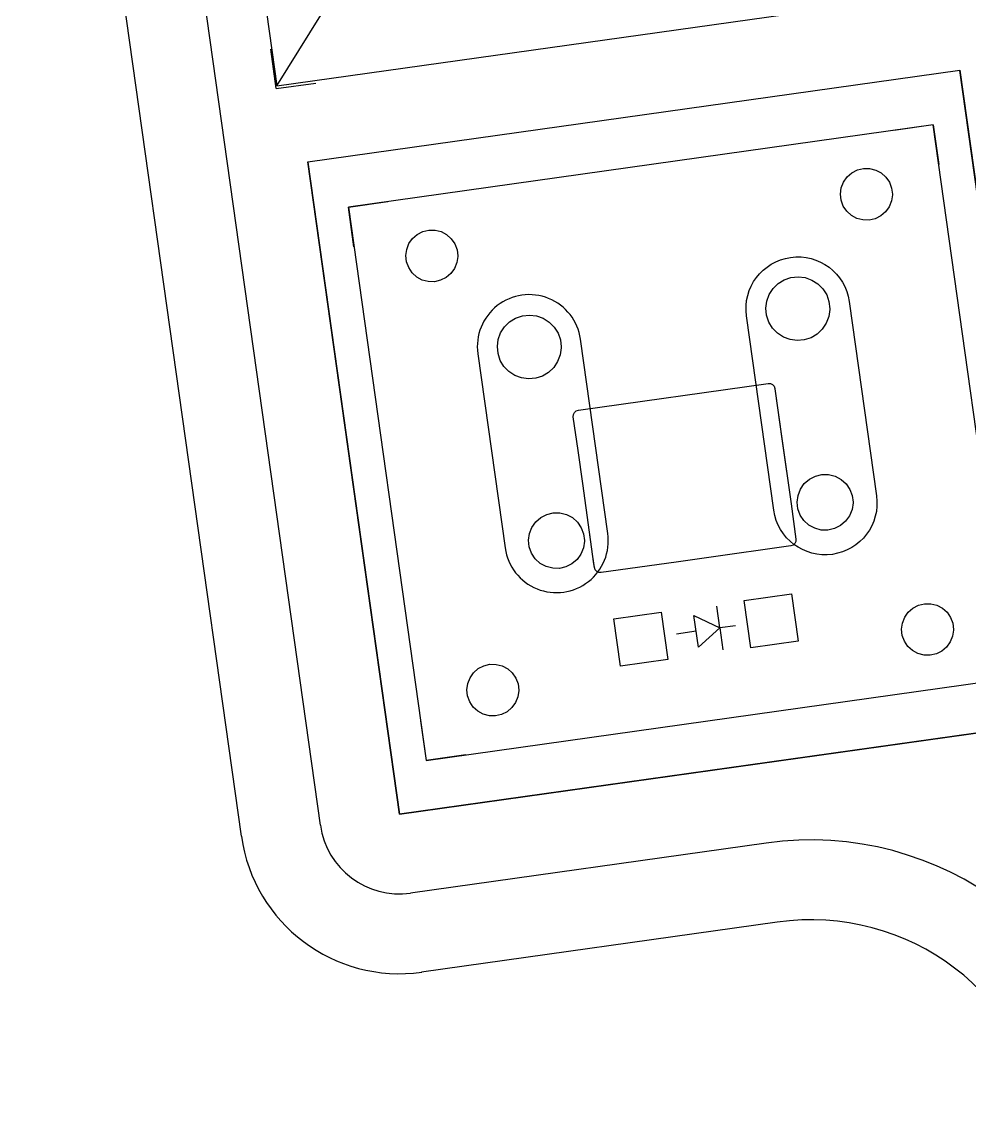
# Model space of a CAD drawing. Header units: inches. Extents: x -4 to 333, y -4 to 107.
# Drawn here: x -4.06 to 19.7, y 24.1 to 51.76 of the extents above; entities that cross this region are included whole.
import ezdxf

# ---------------------------------------------------------------- set-up
doc = ezdxf.new("R2010")
doc.units = ezdxf.units.IN
doc.header["$MEASUREMENT"] = 0
doc.layers.get('0').update_dxf_attribs({"color": 1})
for name, color, linetype in [('KICAD_EXPORT', 12, 'Continuous'), ('OUTLINE_CASE', 5, 'Continuous'), ('OUTLINE_CURVED', 6, 'Continuous')]:
    doc.layers.add(name, color=color, linetype=linetype)

# ---------------------------------------------------------------- blocks, each defined once
blk = doc.blocks.new('switch')
for points in [[(75.655, 33.601), (75.655, 17.101), (92.155, 17.101), (92.155, 33.601), (75.655, 33.601)], [(76.505, 32.339), (76.505, 18.339), (91.305, 18.339), (91.305, 32.339), (76.505, 32.339)]]:
    blk.add_lwpolyline(points)
for points in [[(79.205, 28.25), (79.205, 23.336, 1), (81.805, 23.336), (81.805, 28.25, 1)], [(88.605, 28.25), (88.605, 23.336, -1), (86.005, 23.336), (86.005, 28.25, -1)]]:
    blk.add_lwpolyline(points, format="xyb", close=True)

msp = doc.modelspace()

# ---------------------------------------------------------------- linework, layer by layer
msp.add_line((2.332, 50.164), (16.739, 73.395))
msp.add_lwpolyline([(-0.591, 70.96), (2.332, 50.164), (19.662, 52.6), (16.739, 73.395), (-0.591, 70.96)])
at = {"layer": 'KICAD_EXPORT', "linetype": 'Continuous'}
for p, q in [((3.422, 31.636), (-2.075, 70.751)), ((2.313, 50.091), (2.174, 51.081)), ((3.106, 48.253), (19.445, 50.55)), ((19.445, 50.55), (21.742, 34.21)), ((2.313, 50.091), (3.303, 50.23)), ((18.779, 49.181), (17.789, 49.042)), ((18.779, 49.181), (18.918, 48.191)), ((5.402, 31.914), (3.106, 48.253)), ((16.532, 47.751), (16.622, 47.879)), ((16.532, 47.751), (16.622, 47.879)), ((16.622, 47.879), (16.739, 47.981)), ((16.622, 47.879), (16.739, 47.981)), ((16.739, 47.981), (16.878, 48.053)), ((16.739, 47.981), (16.878, 48.053)), ((16.878, 48.053), (17.03, 48.09)), ((16.878, 48.053), (17.03, 48.09)), ((17.03, 48.09), (17.186, 48.089)), ((17.03, 48.09), (17.186, 48.089)), ((17.186, 48.089), (17.338, 48.051)), ((17.186, 48.089), (17.338, 48.051)), ((17.338, 48.051), (17.476, 47.978)), ((17.338, 48.051), (17.476, 47.978)), ((17.476, 47.978), (17.592, 47.874)), ((17.476, 47.978), (17.592, 47.874)), ((17.592, 47.874), (17.681, 47.745)), ((17.592, 47.874), (17.681, 47.745)), ((16.455, 47.451), (16.475, 47.606)), ((16.455, 47.451), (16.475, 47.606)), ((16.475, 47.606), (16.532, 47.751)), ((16.475, 47.606), (16.532, 47.751)), ((17.681, 47.745), (17.736, 47.599)), ((17.681, 47.745), (17.736, 47.599)), ((17.736, 47.599), (17.755, 47.444)), ((17.736, 47.599), (17.755, 47.444)), ((16.472, 47.295), (16.455, 47.451)), ((16.472, 47.295), (16.455, 47.451)), ((17.755, 47.43), (17.733, 47.276)), ((17.755, 47.43), (17.733, 47.276)), ((17.755, 47.444), (17.755, 47.43)), ((17.755, 47.444), (17.755, 47.43)), ((4.123, 47.122), (5.114, 47.261)), ((4.262, 46.131), (4.123, 47.122)), ((16.526, 47.149), (16.472, 47.295)), ((16.526, 47.149), (16.472, 47.295)), ((16.613, 47.019), (16.526, 47.149)), ((16.613, 47.019), (16.526, 47.149)), ((17.674, 47.131), (17.583, 47.004)), ((17.674, 47.131), (17.583, 47.004)), ((17.733, 47.276), (17.674, 47.131)), ((17.733, 47.276), (17.674, 47.131)), ((16.728, 46.914), (16.613, 47.019)), ((16.728, 46.914), (16.613, 47.019)), ((16.865, 46.84), (16.728, 46.914)), ((16.865, 46.84), (16.728, 46.914)), ((17.017, 46.8), (16.865, 46.84)), ((17.017, 46.8), (16.865, 46.84)), ((17.173, 46.797), (17.017, 46.8)), ((17.173, 46.797), (17.017, 46.8)), ((17.325, 46.832), (17.173, 46.797)), ((17.325, 46.832), (17.173, 46.797)), ((17.464, 46.902), (17.325, 46.832)), ((17.464, 46.902), (17.325, 46.832)), ((17.583, 47.004), (17.464, 46.902)), ((17.583, 47.004), (17.464, 46.902)), ((5.848, 46.438), (5.987, 46.51)), ((5.848, 46.438), (5.987, 46.51)), ((5.987, 46.51), (6.139, 46.546)), ((5.987, 46.51), (6.139, 46.546)), ((6.139, 46.546), (6.295, 46.546)), ((6.139, 46.546), (6.295, 46.546)), ((6.295, 46.546), (6.446, 46.508)), ((6.295, 46.546), (6.446, 46.508)), ((6.446, 46.508), (6.584, 46.435)), ((6.446, 46.508), (6.584, 46.435)), ((5.584, 46.062), (5.641, 46.208)), ((5.584, 46.062), (5.641, 46.208)), ((5.641, 46.208), (5.73, 46.336)), ((5.641, 46.208), (5.73, 46.336)), ((5.73, 46.336), (5.848, 46.438)), ((5.73, 46.336), (5.848, 46.438)), ((6.584, 46.435), (6.701, 46.331)), ((6.584, 46.435), (6.701, 46.331)), ((6.701, 46.331), (6.79, 46.202)), ((6.701, 46.331), (6.79, 46.202)), ((6.79, 46.202), (6.845, 46.056)), ((6.79, 46.202), (6.845, 46.056)), ((5.564, 45.908), (5.584, 46.062)), ((5.564, 45.908), (5.584, 46.062)), ((6.845, 46.056), (6.864, 45.901)), ((6.845, 46.056), (6.864, 45.901)), ((5.581, 45.752), (5.564, 45.908)), ((5.581, 45.752), (5.564, 45.908)), ((5.634, 45.606), (5.581, 45.752)), ((5.634, 45.606), (5.581, 45.752)), ((6.841, 45.733), (6.783, 45.588)), ((6.841, 45.733), (6.783, 45.588)), ((6.863, 45.887), (6.841, 45.733)), ((6.863, 45.887), (6.841, 45.733)), ((6.864, 45.901), (6.863, 45.887)), ((6.864, 45.901), (6.863, 45.887)), ((5.721, 45.476), (5.634, 45.606)), ((5.721, 45.476), (5.634, 45.606)), ((5.837, 45.371), (5.721, 45.476)), ((5.837, 45.371), (5.721, 45.476)), ((5.974, 45.296), (5.837, 45.371)), ((5.974, 45.296), (5.837, 45.371)), ((6.692, 45.461), (6.573, 45.359)), ((6.692, 45.461), (6.573, 45.359)), ((6.783, 45.588), (6.692, 45.461)), ((6.783, 45.588), (6.692, 45.461)), ((15.215, 45.358), (15.393, 45.377)), ((15.393, 45.377), (15.57, 45.356)), ((6.125, 45.257), (5.974, 45.296)), ((6.125, 45.257), (5.974, 45.296)), ((6.281, 45.254), (6.125, 45.257)), ((6.281, 45.254), (6.125, 45.257)), ((6.434, 45.289), (6.281, 45.254)), ((6.434, 45.289), (6.281, 45.254)), ((6.573, 45.359), (6.434, 45.289)), ((6.573, 45.359), (6.434, 45.289)), ((14.767, 45.083), (14.894, 45.207)), ((14.894, 45.207), (15.046, 45.301)), ((15.046, 45.301), (15.215, 45.358)), ((15.57, 45.356), (15.738, 45.296)), ((15.738, 45.296), (15.888, 45.2)), ((15.888, 45.2), (16.014, 45.074)), ((14.609, 44.765), (14.67, 44.933)), ((14.67, 44.933), (14.767, 45.083)), ((16.014, 45.074), (16.109, 44.923)), ((16.109, 44.923), (16.167, 44.754)), ((14.587, 44.588), (14.609, 44.765)), ((14.605, 44.411), (14.587, 44.588)), ((16.187, 44.555), (16.162, 44.378)), ((16.167, 44.754), (16.187, 44.577)), ((16.187, 44.577), (16.187, 44.555)), ((8.162, 44.249), (8.314, 44.342)), ((8.314, 44.342), (8.483, 44.4)), ((8.483, 44.4), (8.661, 44.418)), ((8.661, 44.418), (8.838, 44.397)), ((8.838, 44.397), (9.006, 44.337)), ((9.006, 44.337), (9.156, 44.242)), ((14.661, 44.241), (14.605, 44.411)), ((16.162, 44.378), (16.099, 44.211)), ((7.938, 43.974), (8.035, 44.124)), ((8.035, 44.124), (8.162, 44.249)), ((9.156, 44.242), (9.282, 44.115)), ((9.282, 44.115), (9.376, 43.964)), ((14.753, 44.089), (14.661, 44.241)), ((14.877, 43.961), (14.753, 44.089)), ((16, 44.063), (15.871, 43.94)), ((16.099, 44.211), (16, 44.063)), ((7.855, 43.63), (7.877, 43.806)), ((7.877, 43.806), (7.938, 43.974)), ((9.376, 43.964), (9.435, 43.796)), ((9.435, 43.796), (9.455, 43.618)), ((15.026, 43.863), (14.877, 43.961)), ((15.194, 43.801), (15.026, 43.863)), ((15.37, 43.777), (15.194, 43.801)), ((15.548, 43.793), (15.37, 43.777)), ((15.718, 43.848), (15.548, 43.793)), ((15.871, 43.94), (15.718, 43.848)), ((7.872, 43.452), (7.855, 43.63)), ((7.929, 43.283), (7.872, 43.452)), ((9.455, 43.596), (9.43, 43.419)), ((9.455, 43.618), (9.455, 43.596)), ((8.021, 43.13), (7.929, 43.283)), ((9.366, 43.253), (9.268, 43.104)), ((9.43, 43.419), (9.366, 43.253)), ((8.145, 43.002), (8.021, 43.13)), ((8.294, 42.904), (8.145, 43.002)), ((8.461, 42.842), (8.294, 42.904)), ((8.985, 42.89), (8.816, 42.835)), ((9.139, 42.981), (8.985, 42.89)), ((9.268, 43.104), (9.139, 42.981)), ((8.638, 42.819), (8.461, 42.842)), ((8.816, 42.835), (8.638, 42.819)), ((9.887, 42.037), (14.64, 42.705)), ((9.887, 42.037), (14.64, 42.705)), ((14.64, 42.705), (14.699, 42.701)), ((14.64, 42.705), (14.699, 42.701)), ((14.699, 42.701), (14.752, 42.676)), ((14.699, 42.701), (14.752, 42.676)), ((14.752, 42.676), (14.79, 42.632)), ((14.752, 42.676), (14.79, 42.632)), ((14.79, 42.632), (14.81, 42.577)), ((14.79, 42.632), (14.81, 42.577)), ((14.81, 42.577), (14.811, 42.565)), ((14.81, 42.577), (14.811, 42.565)), ((14.811, 42.565), (14.811, 42.565)), ((14.811, 42.565), (14.987, 41.319)), ((14.811, 42.565), (14.811, 42.565)), ((14.811, 42.565), (14.986, 41.321)), ((9.759, 41.867), (9.763, 41.926)), ((9.759, 41.867), (9.763, 41.926)), ((9.878, 41.025), (9.759, 41.867)), ((9.878, 41.025), (9.759, 41.867)), ((9.763, 41.926), (9.788, 41.978)), ((9.763, 41.926), (9.788, 41.978)), ((9.788, 41.978), (9.821, 42.008)), ((9.788, 41.978), (9.821, 42.008)), ((9.821, 42.008), (9.832, 42.017)), ((9.821, 42.008), (9.832, 42.017)), ((9.832, 42.017), (9.887, 42.037)), ((9.832, 42.017), (9.887, 42.037)), ((14.986, 41.321), (15.216, 39.687)), ((14.987, 41.319), (15.216, 39.687)), ((9.994, 40.2), (9.878, 41.025)), ((9.878, 41.025), (9.878, 41.025)), ((9.994, 40.2), (9.878, 41.025)), ((9.878, 41.025), (9.878, 41.025)), ((15.825, 40.381), (15.989, 40.42)), ((15.989, 40.42), (16.157, 40.419)), ((16.157, 40.419), (16.32, 40.378)), ((10.251, 38.368), (9.994, 40.2)), ((10.277, 38.183), (9.994, 40.2)), ((15.452, 40.055), (15.549, 40.193)), ((15.549, 40.193), (15.676, 40.304)), ((15.676, 40.304), (15.825, 40.381)), ((16.32, 40.378), (16.469, 40.299)), ((16.469, 40.299), (16.594, 40.188)), ((16.594, 40.188), (16.689, 40.049)), ((15.369, 39.732), (15.391, 39.899)), ((15.391, 39.899), (15.452, 40.055)), ((16.689, 40.049), (16.749, 39.892)), ((16.749, 39.892), (16.769, 39.725)), ((15.216, 39.687), (15.34, 38.802)), ((15.216, 39.687), (15.34, 38.802)), ((15.388, 39.565), (15.369, 39.732)), ((15.445, 39.407), (15.388, 39.565)), ((16.769, 39.71), (16.745, 39.543)), ((16.769, 39.725), (16.769, 39.71)), ((8.817, 39.234), (8.943, 39.345)), ((8.943, 39.345), (9.093, 39.422)), ((9.093, 39.422), (9.256, 39.461)), ((9.256, 39.461), (9.425, 39.461)), ((9.425, 39.461), (9.588, 39.42)), ((9.588, 39.42), (9.736, 39.341)), ((9.736, 39.341), (9.862, 39.229)), ((15.539, 39.267), (15.445, 39.407)), ((16.682, 39.387), (16.584, 39.251)), ((16.745, 39.543), (16.682, 39.387)), ((8.659, 38.94), (8.72, 39.097)), ((8.72, 39.097), (8.817, 39.234)), ((9.862, 39.229), (9.957, 39.09)), ((9.957, 39.09), (10.017, 38.933)), ((15.664, 39.154), (15.539, 39.267)), ((15.811, 39.074), (15.664, 39.154)), ((15.974, 39.031), (15.811, 39.074)), ((16.142, 39.028), (15.974, 39.031)), ((16.306, 39.066), (16.142, 39.028)), ((16.456, 39.142), (16.306, 39.066)), ((16.584, 39.251), (16.456, 39.142)), ((8.637, 38.773), (8.659, 38.94)), ((8.655, 38.606), (8.637, 38.773)), ((10.037, 38.751), (10.013, 38.585)), ((10.017, 38.933), (10.037, 38.766)), ((10.037, 38.766), (10.037, 38.751)), ((15.337, 38.743), (15.312, 38.691)), ((15.337, 38.743), (15.312, 38.691)), ((15.34, 38.802), (15.337, 38.743)), ((15.34, 38.802), (15.337, 38.743)), ((8.713, 38.448), (8.655, 38.606)), ((8.807, 38.309), (8.713, 38.448)), ((10.013, 38.585), (9.95, 38.429)), ((15.213, 38.632), (13.096, 38.335)), ((15.213, 38.632), (13.096, 38.335)), ((15.268, 38.652), (15.213, 38.632)), ((15.268, 38.652), (15.213, 38.632)), ((15.312, 38.691), (15.268, 38.652)), ((15.312, 38.691), (15.268, 38.652)), ((15.312, 38.691), (15.312, 38.691)), ((15.312, 38.691), (15.312, 38.691)), ((8.931, 38.195), (8.807, 38.309)), ((9.079, 38.115), (8.931, 38.195)), ((9.724, 38.183), (9.574, 38.107)), ((9.852, 38.292), (9.724, 38.183)), ((9.95, 38.429), (9.852, 38.292)), ((10.29, 38.092), (10.251, 38.368)), ((10.29, 38.092), (10.277, 38.183)), ((12.341, 38.229), (10.459, 37.964)), ((12.341, 38.229), (10.459, 37.964)), ((13.096, 38.335), (12.341, 38.229)), ((13.096, 38.335), (12.341, 38.229)), ((12.341, 38.229), (12.341, 38.229)), ((12.341, 38.229), (12.341, 38.229)), ((9.242, 38.073), (9.079, 38.115)), ((9.41, 38.07), (9.242, 38.073)), ((9.574, 38.107), (9.41, 38.07)), ((10.309, 38.037), (10.29, 38.092)), ((10.309, 38.037), (10.29, 38.092)), ((10.348, 37.993), (10.309, 38.037)), ((10.348, 37.993), (10.309, 38.037)), ((10.401, 37.968), (10.348, 37.993)), ((10.401, 37.968), (10.348, 37.993)), ((10.459, 37.964), (10.401, 37.968)), ((10.459, 37.964), (10.401, 37.968)), ((14.041, 37.269), (15.229, 37.436)), ((14.041, 37.269), (15.229, 37.436)), ((15.229, 37.436), (15.396, 36.247)), ((15.229, 37.436), (15.396, 36.247)), ((13.431, 36.577), (13.355, 37.122)), ((14.208, 36.08), (14.041, 37.269)), ((14.208, 36.08), (14.041, 37.269)), ((18.154, 36.974), (18.272, 37.076)), ((18.154, 36.974), (18.272, 37.076)), ((18.272, 37.076), (18.411, 37.148)), ((18.272, 37.076), (18.411, 37.148)), ((18.411, 37.148), (18.563, 37.184)), ((18.411, 37.148), (18.563, 37.184)), ((18.563, 37.184), (18.719, 37.184)), ((18.563, 37.184), (18.719, 37.184)), ((18.719, 37.184), (18.87, 37.146)), ((18.719, 37.184), (18.87, 37.146)), ((18.87, 37.146), (19.008, 37.073)), ((18.87, 37.146), (19.008, 37.073)), ((19.008, 37.073), (19.125, 36.969)), ((19.008, 37.073), (19.125, 36.969)), ((10.773, 36.809), (11.961, 36.976)), ((10.773, 36.809), (11.961, 36.976)), ((10.94, 35.621), (10.773, 36.809)), ((10.94, 35.621), (10.773, 36.809)), ((11.961, 36.976), (12.129, 35.788)), ((11.961, 36.976), (12.129, 35.788)), ((12.893, 36.097), (12.782, 36.89)), ((12.782, 36.89), (13.431, 36.577)), ((18.008, 36.7), (18.065, 36.846)), ((18.008, 36.7), (18.065, 36.846)), ((18.065, 36.846), (18.154, 36.974)), ((18.065, 36.846), (18.154, 36.974)), ((19.125, 36.969), (19.213, 36.84)), ((19.125, 36.969), (19.213, 36.84)), ((19.213, 36.84), (19.269, 36.694)), ((19.213, 36.84), (19.269, 36.694)), ((13.431, 36.577), (12.893, 36.097)), ((13.828, 36.633), (13.431, 36.577)), ((13.431, 36.577), (13.508, 36.032)), ((17.987, 36.546), (18.008, 36.7)), ((17.987, 36.546), (18.008, 36.7)), ((18.005, 36.39), (17.987, 36.546)), ((18.005, 36.39), (17.987, 36.546)), ((19.287, 36.525), (19.265, 36.371)), ((19.287, 36.525), (19.265, 36.371)), ((19.269, 36.694), (19.287, 36.539)), ((19.269, 36.694), (19.287, 36.539)), ((19.287, 36.539), (19.287, 36.525)), ((19.287, 36.539), (19.287, 36.525)), ((12.837, 36.493), (12.342, 36.424)), ((15.396, 36.247), (14.208, 36.08)), ((15.396, 36.247), (14.208, 36.08)), ((18.058, 36.244), (18.005, 36.39)), ((18.058, 36.244), (18.005, 36.39)), ((18.145, 36.114), (18.058, 36.244)), ((18.145, 36.114), (18.058, 36.244)), ((19.265, 36.371), (19.207, 36.226)), ((19.265, 36.371), (19.207, 36.226)), ((18.261, 36.009), (18.145, 36.114)), ((18.261, 36.009), (18.145, 36.114)), ((18.398, 35.934), (18.261, 36.009)), ((18.398, 35.934), (18.261, 36.009)), ((18.997, 35.997), (18.858, 35.927)), ((18.997, 35.997), (18.858, 35.927)), ((19.116, 36.099), (18.997, 35.997)), ((19.116, 36.099), (18.997, 35.997)), ((19.207, 36.226), (19.116, 36.099)), ((19.207, 36.226), (19.116, 36.099)), ((12.129, 35.788), (10.94, 35.621)), ((12.129, 35.788), (10.94, 35.621)), ((18.549, 35.895), (18.398, 35.934)), ((18.549, 35.895), (18.398, 35.934)), ((18.705, 35.892), (18.549, 35.895)), ((18.705, 35.892), (18.549, 35.895)), ((18.858, 35.927), (18.705, 35.892)), ((18.858, 35.927), (18.705, 35.892)), ((7.17, 35.327), (7.26, 35.455)), ((7.17, 35.327), (7.26, 35.455)), ((7.26, 35.455), (7.377, 35.558)), ((7.26, 35.455), (7.377, 35.558)), ((7.377, 35.558), (7.516, 35.629)), ((7.377, 35.558), (7.516, 35.629)), ((7.516, 35.629), (7.668, 35.666)), ((7.516, 35.629), (7.668, 35.666)), ((7.668, 35.666), (7.824, 35.665)), ((7.668, 35.666), (7.824, 35.665)), ((7.824, 35.665), (7.976, 35.627)), ((7.824, 35.665), (7.976, 35.627)), ((7.976, 35.627), (8.114, 35.554)), ((7.976, 35.627), (8.114, 35.554)), ((8.114, 35.554), (8.23, 35.45)), ((8.114, 35.554), (8.23, 35.45)), ((8.23, 35.45), (8.319, 35.321)), ((8.23, 35.45), (8.319, 35.321)), ((7.093, 35.027), (7.113, 35.182)), ((7.093, 35.027), (7.113, 35.182)), ((7.113, 35.182), (7.17, 35.327)), ((7.113, 35.182), (7.17, 35.327)), ((8.319, 35.321), (8.374, 35.175)), ((8.319, 35.321), (8.374, 35.175)), ((8.374, 35.175), (8.393, 35.02)), ((8.374, 35.175), (8.393, 35.02)), ((7.11, 34.872), (7.093, 35.027)), ((7.11, 34.872), (7.093, 35.027)), ((7.163, 34.725), (7.11, 34.872)), ((7.163, 34.725), (7.11, 34.872)), ((8.37, 34.852), (8.312, 34.707)), ((8.37, 34.852), (8.312, 34.707)), ((8.393, 35.006), (8.37, 34.852)), ((8.393, 35.006), (8.37, 34.852)), ((8.393, 35.02), (8.393, 35.006)), ((8.393, 35.02), (8.393, 35.006)), ((7.251, 34.595), (7.163, 34.725)), ((7.251, 34.595), (7.163, 34.725)), ((7.366, 34.49), (7.251, 34.595)), ((7.366, 34.49), (7.251, 34.595)), ((8.221, 34.58), (8.102, 34.479)), ((8.221, 34.58), (8.102, 34.479)), ((8.312, 34.707), (8.221, 34.58)), ((8.312, 34.707), (8.221, 34.58)), ((7.503, 34.416), (7.366, 34.49)), ((7.503, 34.416), (7.366, 34.49)), ((7.655, 34.376), (7.503, 34.416)), ((7.655, 34.376), (7.503, 34.416)), ((7.811, 34.374), (7.655, 34.376)), ((7.811, 34.374), (7.655, 34.376)), ((7.963, 34.409), (7.811, 34.374)), ((7.963, 34.409), (7.811, 34.374)), ((8.102, 34.479), (7.963, 34.409)), ((8.102, 34.479), (7.963, 34.409)), ((21.742, 34.21), (5.402, 31.914)), ((5.933, 34.248), (6.072, 33.258)), ((7.062, 33.397), (6.072, 33.258)), ((14.593, 31.186), (5.681, 29.934))]:
    msp.add_line(p, q, dxfattribs=at)
at = {"layer": 'KICAD_EXPORT'}
for centre, radius, start, end in [((5.402, 31.914), 2, 188.002, 277.9975), ((15.706, 23.264), 8, 7.9996, 97.9986)]:
    msp.add_arc(centre, radius, start, end, dxfattribs=at)
at = {"layer": 'OUTLINE_CASE'}
for p, q in [((1.441, 31.358), (-4.057, 70.473)), ((14.871, 29.206), (5.958, 27.953))]:
    msp.add_line(p, q, dxfattribs=at)
for centre, radius, start, end in [((5.402, 31.914), 4, 187.9998, 277.9988), ((15.706, 23.264), 6, 7.9995, 97.9988)]:
    msp.add_arc(centre, radius, start, end, dxfattribs=at)
at = {"layer": 'OUTLINE_CURVED'}
for p, q in [((3.421, 31.636), (-2.076, 70.751)), ((14.593, 31.186), (5.68, 29.934))]:
    msp.add_line(p, q, dxfattribs=at)
for centre, radius, start, end in [((5.402, 31.914), 2, 187.9998, 277.9988), ((15.706, 23.264), 8, 7.9995, 97.9988)]:
    msp.add_arc(centre, radius, start, end, dxfattribs=at)

# ---------------------------------------------------------------- block references
at = {"rotation": 7.999818043628953}
msp.add_blockref('switch', (-67.137, 4.45), dxfattribs=at)

doc.saveas('drawing.dxf')
